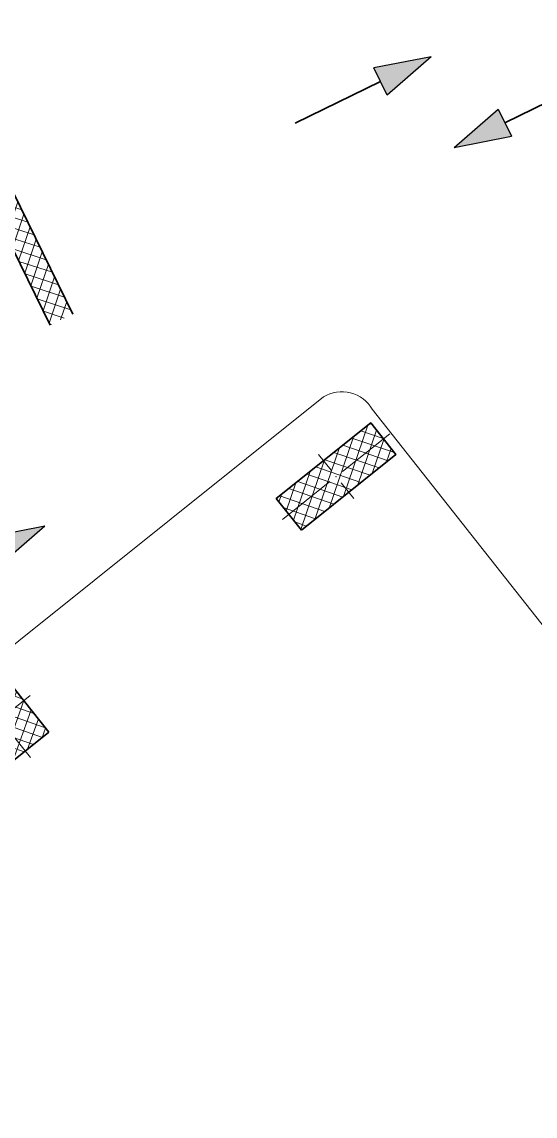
# Model space of a CAD drawing. Header units: metres. Extents: x 7511783 to 7512372, y 4692307 to 4692611.
# Drawn here: x 7511980.88 to 7511985.97, y 4692554.53 to 4692565.38 of the extents above; entities that cross this region are included whole.
import ezdxf

# ---------------------------------------------------------------- set-up
doc = ezdxf.new("R2010")
doc.units = ezdxf.units.M
for name, color, linetype, lineweight in [('A - Muret', 7, 'Continuous', 0), ('A - Muret_Pen_No__101', 252, 'Continuous', 0), ('A - Muret_Pen_No__7', 7, 'Continuous', 0), ('A - Shtyllat', 7, 'Continuous', 0), ('A - Shtyllat_Pen_No__1', 7, 'Continuous', 0), ('A - Shtyllat_Pen_No__7', 7, 'Continuous', 0), ('A -Polyline', 7, 'Continuous', 0), ('A -Polyline_Pen_No__1', 7, 'Continuous', 0)]:
    doc.layers.add(name, color=color, linetype=linetype, lineweight=lineweight)
doc.layers.add('A -Polyline_Pen_No__48', color=7, linetype='Continuous', lineweight=0, true_color=0xa80f02)
doc.layers.add('A -Polyline_Pen_No__8', color=7, linetype='Continuous', lineweight=0, true_color=0xa80f02)
pattern_1 = [(44.99999999999999, (0, 0), (-68.94290863686237, 68.94290863686243), []), (135.0000000000002, (0, 0), (68.94290863686219, 68.94290863686261), [])]

# ---------------------------------------------------------------- blocks, each defined once
blk = doc.blocks.new('Wall_17', base_point=(-1850.000000000003, -8550.830745419273))
at = {"layer": 'A - Muret_Pen_No__101', "linetype": 'Continuous', "lineweight": 13}
h = blk.add_hatch(dxfattribs=at)
h.set_pattern_fill('CONCRETE_BLOCK', color=252, style=0, pattern_type=2)
h.set_pattern_definition(pattern_1)
h.paths.add_polyline_path([(-1850.000000000003, -8550.830745419273), (-1850.000000000003, -19000.83600967443), (-1600.000000000003, -19000.83600967443), (-1600.000000000003, -8550.830745419273)])
at = {"layer": 'A - Muret_Pen_No__7', "color": 7, "linetype": 'Continuous', "lineweight": 35, "flags": 128}
for points in [[(-1850.000000000003, -8550.830745419273), (-1850.000000000003, -19000.83600967443)], [(-1600.000000000003, -19000.83600967443), (-1600.000000000003, -8550.830745419273)]]:
    blk.add_lwpolyline(points, dxfattribs=at)
blk = doc.blocks.new('Column_168', base_point=(61758.21565567115, -45379.35366003722))
at = {"layer": 'A - Shtyllat', "linetype": 'Continuous', "lineweight": 0, "true_color": 0x000000}
h = blk.add_hatch(dxfattribs=at)
h.set_pattern_fill('CONCRETE_BLOCK', color=18, style=0, pattern_type=2)
h.set_pattern_definition(pattern_1)
h.paths.add_polyline_path([(62138.51925134053, -45703.95984469941), (61963.35258615942, -44923.3724764892), (61377.91206000177, -45054.74747537504), (61553.07872518289, -45835.33484358525)])
at = {"layer": 'A - Shtyllat_Pen_No__1', "color": 7, "linetype": 'Continuous', "lineweight": 13}
for p, q in [((61740.69898915304, -45301.29492321621), (61653.11565656248, -44911.0012391111)), ((61836.27439249217, -45361.83699351911), (62128.994655571, -45296.1494940762)), ((61680.15691885013, -45396.87032655533), (61387.4366557713, -45462.55782599825)), ((61775.73232218927, -45457.41239685824), (61863.31565477982, -45847.70608096335))]:
    blk.add_line(p, q, dxfattribs=at)
blk.add_point((61758.21565567115, -45379.35366003722), dxfattribs=at)
at = {"layer": 'A - Shtyllat_Pen_No__7', "color": 7, "linetype": 'Continuous', "lineweight": 35, "flags": 128}
blk.add_lwpolyline([(62138.51925134053, -45703.95984469941), (61963.35258615942, -44923.3724764892), (61377.91206000177, -45054.74747537504), (61553.07872518289, -45835.33484358525)], close=True, dxfattribs=at)
blk = doc.blocks.new('Column_174', base_point=(65806.27201621678, -44675.92883470223))
at = {"layer": 'A - Shtyllat', "linetype": 'Continuous', "lineweight": 0, "true_color": 0x000000}
h = blk.add_hatch(dxfattribs=at)
h.set_pattern_fill('CONCRETE_BLOCK', color=18, style=0, pattern_type=2)
h.set_pattern_definition(pattern_1)
h.paths.add_polyline_path([(65264.62315635442, -45002.45067564063), (66435.5042086697, -44739.70067786895), (66347.92087607914, -44349.40699376384), (65177.03982376385, -44612.15699153552)])
at = {"layer": 'A - Shtyllat_Pen_No__1', "color": 7, "linetype": 'Continuous', "lineweight": 13}
for p, q in [((65788.75534969868, -44597.87009788121), (65744.96368340339, -44402.72325582866)), ((65884.33075303781, -44658.41216818412), (66469.77127919545, -44527.03716929828)), ((65728.21327939576, -44693.44550122035), (65142.7727532381, -44824.82050010619)), ((65823.78868273488, -44753.98757152326), (65867.58034903018, -44949.1344135758))]:
    blk.add_line(p, q, dxfattribs=at)
blk.add_point((65806.27201621678, -44675.92883470223), dxfattribs=at)
at = {"layer": 'A - Shtyllat_Pen_No__7', "color": 7, "linetype": 'Continuous', "lineweight": 35, "flags": 128}
blk.add_lwpolyline([(65264.62315635442, -45002.45067564063), (66435.5042086697, -44739.70067786895), (66347.92087607914, -44349.40699376384), (65177.03982376385, -44612.15699153552)], close=True, dxfattribs=at)
blk = doc.blocks.new('Polyline_3', base_point=(20887.10587032432, -7380.512641548444))
at = {"layer": 'A -Polyline_Pen_No__48', "linetype": 'Continuous', "lineweight": 25, "true_color": 0xa80f02}
blk.add_hatch(color=14, dxfattribs=at).paths.add_polyline_path([(19387.10587032432, -7380.512641548451), (19946.91337032432, -7530.512641548449), (19946.91337032432, -7230.512641548448)])
at = {"layer": 'A -Polyline_Pen_No__48', "color": 14, "linetype": 'Continuous', "lineweight": 25, "true_color": 0xa80f02}
for p, q in [((19387.10587032432, -7380.512641548451), (19946.91337032432, -7230.512641548448)), ((19946.91337032432, -7230.512641548448), (19946.91337032432, -7530.512641548449)), ((19387.10587032432, -7380.512641548451), (19946.91337032432, -7530.512641548449))]:
    blk.add_line(p, q, dxfattribs=at)
at = {"layer": 'A -Polyline_Pen_No__8', "color": 14, "linetype": 'Continuous', "lineweight": 35, "true_color": 0xa80f02, "flags": 128}
blk.add_lwpolyline([(20887.10587032432, -7380.512641548444), (19946.91337032432, -7380.512641548448)], dxfattribs=at)
blk = doc.blocks.new('Polyline_4', base_point=(19387.10587032436, -9921.926484050668))
at = {"layer": 'A -Polyline_Pen_No__48', "linetype": 'Continuous', "lineweight": 25, "true_color": 0xa80f02}
blk.add_hatch(color=14, dxfattribs=at).paths.add_polyline_path([(20887.10587032436, -9921.926484050638), (20327.29837032436, -9771.92648405065), (20327.29837032436, -10071.92648405065)])
at = {"layer": 'A -Polyline_Pen_No__48', "color": 14, "linetype": 'Continuous', "lineweight": 25, "true_color": 0xa80f02}
for p, q in [((20887.10587032436, -9921.926484050638), (20327.29837032436, -9771.92648405065)), ((20327.29837032436, -10071.92648405065), (20327.29837032436, -9771.92648405065)), ((20887.10587032436, -9921.926484050638), (20327.29837032436, -10071.92648405065))]:
    blk.add_line(p, q, dxfattribs=at)
at = {"layer": 'A -Polyline_Pen_No__8', "color": 14, "linetype": 'Continuous', "lineweight": 35, "true_color": 0xa80f02, "flags": 128}
blk.add_lwpolyline([(19387.10587032436, -9921.926484050668), (20327.29837032436, -9921.92648405065)], dxfattribs=at)
blk = doc.blocks.new('Polyline_12', base_point=(45594.35020442182, -9921.92648405067))
at = {"layer": 'A -Polyline_Pen_No__48', "linetype": 'Continuous', "lineweight": 25, "true_color": 0xa80f02}
blk.add_hatch(color=14, dxfattribs=at).paths.add_polyline_path([(47094.35020442182, -9921.92648405064), (46534.54270442182, -9771.926484050651), (46534.54270442182, -10071.92648405065)])
at = {"layer": 'A -Polyline_Pen_No__48', "color": 14, "linetype": 'Continuous', "lineweight": 25, "true_color": 0xa80f02}
for p, q in [((47094.35020442182, -9921.92648405064), (46534.54270442182, -9771.926484050651)), ((46534.54270442182, -10071.92648405065), (46534.54270442182, -9771.926484050651)), ((47094.35020442182, -9921.92648405064), (46534.54270442182, -10071.92648405065))]:
    blk.add_line(p, q, dxfattribs=at)
at = {"layer": 'A -Polyline_Pen_No__8', "color": 14, "linetype": 'Continuous', "lineweight": 35, "true_color": 0xa80f02, "flags": 128}
blk.add_lwpolyline([(45594.35020442182, -9921.92648405067), (46534.54270442182, -9921.926484050651)], dxfattribs=at)

msp = doc.modelspace()

# ---------------------------------------------------------------- linework, layer by layer
at = {"layer": 'A -Polyline_Pen_No__1', "color": 7, "linetype": 'Continuous', "lineweight": 13}
msp.add_lwpolyline([(7511966.280536558, 4692531.016152311), (7511991.87724361, 4692551.518004709, 0.4119371924854631), (7511991.925301556, 4692551.937874166), (7511984.353288064, 4692561.543771448, 0.416493602296413), (7511983.871351129, 4692561.665602962), (7511980.086631387, 4692558.634206565)], format="xyb", dxfattribs=at)

# ---------------------------------------------------------------- block references
at = {"layer": 'A - Muret', "color": 7, "lineweight": 35, "xscale": 0.001, "yscale": 0.001, "zscale": 0.001, "rotation": 26.04535599708318}
msp.add_blockref('Wall_17', (7511976.573717054, 4692571.765709252), dxfattribs=at)
at = {"layer": 'A - Shtyllat', "color": 7, "lineweight": 35, "xscale": 0.001, "yscale": 0.001, "zscale": 0.001, "rotation": 26.04535599708318}
for name, p in [('Column_174', (7511983.994935286, 4692560.875203486)), ('Column_168', (7511980.666833759, 4692558.465783014))]:
    msp.add_blockref(name, p, dxfattribs=at)
at = {"layer": 'A -Polyline', "color": 14, "linetype": 'Continuous', "lineweight": 35, "true_color": 0xa80f02, "xscale": 0.001, "yscale": 0.001, "zscale": 0.001, "rotation": 26.04535599708318}
for name, p in [('Polyline_4', (7511983.59042921, 4692564.378434829)), ('Polyline_3', (7511986.511746251, 4692564.796395431)), ('Polyline_12', (7511979.762623959, 4692559.72522919))]:
    msp.add_blockref(name, p, dxfattribs=at)

doc.saveas('drawing.dxf')
